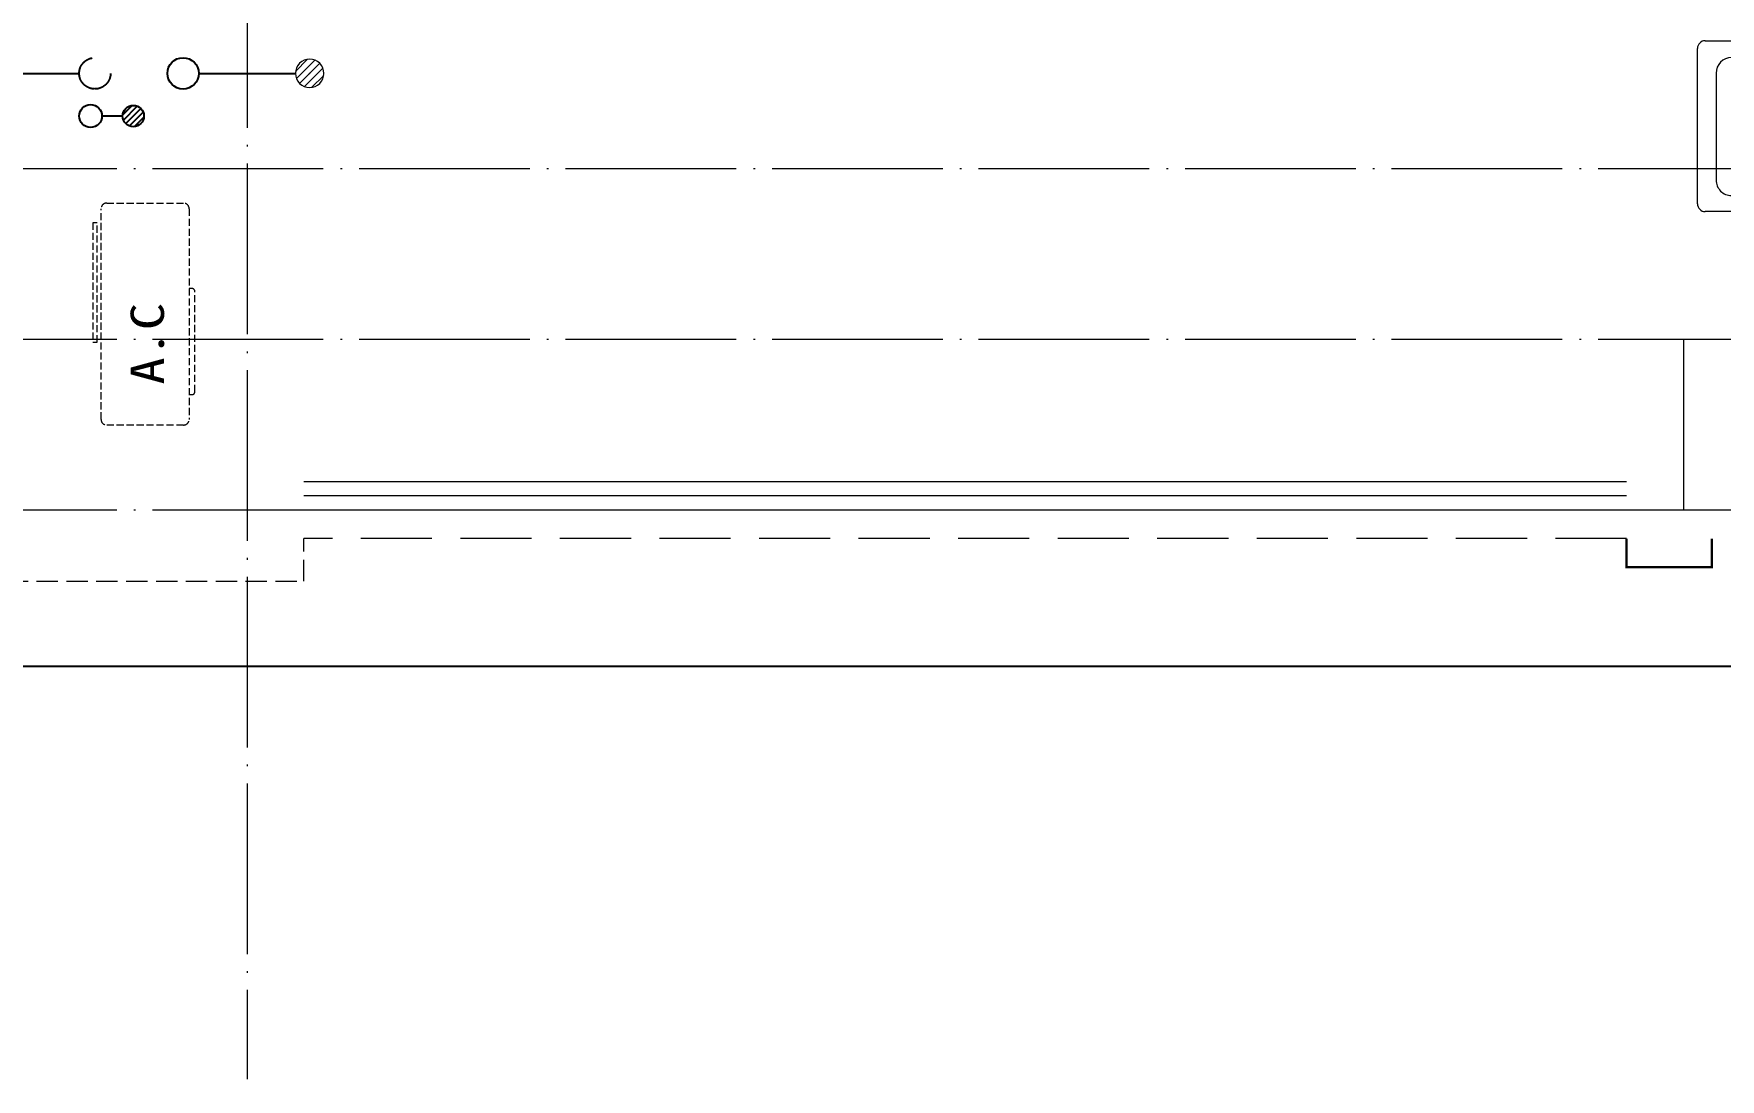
# Model space of a CAD drawing. Extents: x -518115 to 790560, y -210384 to 1628073.
# Drawn here: x 448367 to 454296, y 284615 to 288290 of the extents above; entities that cross this region are included whole.
import ezdxf

# ---------------------------------------------------------------- set-up
doc = ezdxf.new("R2010")
doc.units = 0
doc.header["$LTSCALE"] = 1000
doc.header["$MEASUREMENT"] = 0
doc.linetypes.add('DASH', pattern=[0.35, 0.25, -0.1])
doc.linetypes.add('DOTE', pattern=[2.42, 2, -0.2, 0.02, -0.2])
for name, color, linetype, lineweight in [('DOTE', 19, 'DOTE', 9), ('LVTRY', 1, 'Continuous', 13), ('平面-栏杆', 135, 'Continuous', 15), ('平面-看线', 45, 'Continuous', 15), ('平面-空调预留孔', 173, 'Continuous', 15), ('粉刷', 251, 'Continuous', 9)]:
    doc.layers.add(name, color=color, linetype=linetype, lineweight=lineweight)
for name, color, linetype in [('EQUIP_地漏', 7, 'Continuous'), ('VPIPE-凝结', 150, 'Continuous'), ('VPIPE-废水', 31, 'Continuous'), ('VPIPE-雨水', 4, 'DASH'), ('看线', 251, 'Continuous')]:
    doc.layers.add(name, color=color, linetype=linetype)
doc.styles.add('黑体', font='')
doc.styles.get('黑体').set_extended_font_data('SimHei')

# ---------------------------------------------------------------- blocks, each defined once
blk = doc.blocks.new('RECTANG')
for p, q in [((1, 1), (0, 1)), ((0, 1), (0, 0)), ((1, 0), (1, 1)), ((0, 0), (1, 0))]:
    blk.add_line(p, q)
blk = doc.blocks.new('洗衣机')
at = {"layer": 'LVTRY'}
for p, q in [((3791567.4, 243472.1), (3791021, 243472.1)), ((3791116.5, 243472.1), (3791116.5, 242871.5)), ((3790993.7, 243444.5), (3790993.7, 242899.1)), ((3791199, 243412.7), (3791474.9, 243412.7)), ((3791594.6, 242899.1), (3791594.6, 243444.5)), ((3791145.1, 242982.5), (3791145.1, 243358)), ((3791528.8, 243358), (3791528.8, 242982.5)), ((3791021, 242871.5), (3791567.4, 242871.5)), ((3791474.9, 242927.8), (3791199, 242927.8))]:
    blk.add_line(p, q, dxfattribs=at)
at = {"layer": 'LVTRY', "extrusion": (0, 0, -1)}
for centre, major_axis, start_param, end_param in [((3791021, 243444.5), (0, 27.6), -1.570796, 0), ((3791567.4, 243444.5), (0, 27.6), 0, 1.570796), ((3791055.1, 243379.8), (0, 46.9), 3.141593, 9.424778), ((3791199, 243358), (0, 54.7), 4.712389, 6.283185), ((3791474.9, 243358), (0, 54.7), 0, 1.570796), ((3791055.1, 243265.7), (0, 46.9), 3.141593, 9.424778), ((3791199, 242982.5), (0, 54.7), 3.141593, 4.712389), ((3791474.9, 242982.5), (0, 54.7), 1.570796, 3.141593), ((3791021, 242899.1), (0, 27.6), 3.141593, 4.712389), ((3791567.4, 242899.1), (0, 27.6), 1.570796, 3.141593)]:
    blk.add_ellipse(centre, major_axis=major_axis, ratio=0.986385, start_param=start_param, end_param=end_param, dxfattribs=at)
at = {"layer": 'LVTRY', "xscale": 63.25620569481588, "yscale": 224.5369532744355, "zscale": 64.12934308941763, "rotation": 180}
blk.add_blockref('RECTANG', (3791085.2, 243162.4), dxfattribs=at)
blk = doc.blocks.new('gsergvr')
at = {"layer": '平面-空调预留孔', "linetype": 'DASH', "ltscale": 0.1}
for p, q in [((34075.4, 17176.2), (34075.4, 17166.2)), ((34085.4, 17156.2), (34438.2, 17156.2)), ((34448.2, 17166.2), (34448.2, 17176.2))]:
    blk.add_line(p, q, dxfattribs=at)
blk.add_lwpolyline([(34679.3, 17515.3), (34259.5, 17515.3), (34259.5, 17500.2), (34679.3, 17500.2)], close=True, dxfattribs=at)
blk.add_lwpolyline([(34728.6, 17176.2), (33988.6, 17176.2, -0.414214), (33968.6, 17196.2), (33968.6, 17466.2, -0.414214), (33988.6, 17486.2), (34728.6, 17486.2, -0.414214), (34748.6, 17466.2), (34748.6, 17196.2, -0.414214)], format="xyb", close=True, dxfattribs=at)
for centre, start, end in [((34085.4, 17166.2), 180, 270), ((34438.2, 17166.2), 270, 0)]:
    blk.add_arc(centre, 10, start, end, dxfattribs=at)
at = {"layer": '平面-空调预留孔', "color": 251, "linetype": 'DASH', "ltscale": 0.1, "true_color": 0x636466, "style": '黑体', "width": 1.2}
blk.add_text('A.C', height=117.05, dxfattribs=at).set_placement((34110.9, 17264.8))
blk = doc.blocks.new('rtyryrtyeeretee')
at = {"layer": '平面-空调预留孔'}
blk.add_blockref('gsergvr', (635673.5, 326705.8), dxfattribs=at)
blk = doc.blocks.new('$TwtSys$00000141')
at = {"color": 1}
for p, q in [((-47.1, 3.8), (-5, 45.9)), ((-47.1, 3.8), (-5, 45.9)), ((-43.6, -17.5), (17.5, 43.6)), ((-43.6, -17.5), (17.5, 43.6)), ((-33.2, -33.2), (33.2, 33.2)), ((-33.2, -33.2), (33.2, 33.2)), ((-16.2, -43.5), (43.8, 16.4)), ((-16.2, -43.5), (43.8, 16.4)), ((5.7, -46.1), (46.1, -5.7)), ((5.7, -46.1), (46.1, -5.7))]:
    blk.add_line(p, q, dxfattribs=at)
blk.add_circle((0, 0), 47, dxfattribs=at)
blk.add_circle((0, 0), 47, dxfattribs=at)
blk = doc.blocks.new('$lvtry$00000171')
for p, q in [((-74.2, 10.6), (-10.6, 74.2)), ((-69.8, -27.4), (27.4, 69.8)), ((-53, -53), (53, 53)), ((-27.4, -69.8), (69.8, 27.4)), ((10.6, -74.2), (74.2, -10.6))]:
    blk.add_line(p, q)
blk.add_circle((0, 0), 75)
blk.add_point((0, 0))
blk = doc.blocks.new('GDGDGDSDA')
at = {"layer": 'DOTE', "linetype": 'DOTE', "ltscale": 0.3}
for p, q in [((447834.8, 367858.3), (447834.8, 359558.3)), ((471334.8, 362758.3), (417334.8, 362758.3)), ((471334.8, 362158.3), (417334.8, 362158.3)), ((452884.9, 362158.3), (452884.8, 361558.3)), ((471334.8, 361558.3), (417334.8, 361558.3))]:
    blk.add_line(p, q, dxfattribs=at)

msp = doc.modelspace()

# ---------------------------------------------------------------- linework, layer by layer
at = {"color": 30, "const_width": 8}
msp.add_lwpolyline([(453966.6, 286515.4), (453966.6, 286415.4), (454266.6, 286415.4), (454266.6, 286515.4)], dxfattribs=at)
at = {"layer": 'VPIPE-凝结'}
msp.add_line((448166.6, 288150.3), (448526.6, 288150.3), dxfattribs=at)
at = {"layer": 'VPIPE-凝结', "ltscale": 0.1}
msp.add_line((448946.6, 288150.4), (449286.6, 288150.4), dxfattribs=at)
msp.add_lwpolyline([(448679, 288000.4), (448606.6, 288000.4)], dxfattribs=at)
at = {"layer": 'VPIPE-凝结'}
msp.add_circle((448566.6, 288000.4), 40, dxfattribs=at)
at = {"layer": 'VPIPE-废水'}
msp.add_circle((448891.6, 288150.4), 55, dxfattribs=at)
at = {"layer": 'VPIPE-雨水'}
msp.add_circle((448581.6, 288150.4), 55, dxfattribs=at)
at = {"layer": '平面-栏杆'}
for points in [[(453966.6, 286665.4), (449316.6, 286665.4)], [(453966.6, 286615.4), (449316.6, 286615.4)]]:
    msp.add_lwpolyline(points, dxfattribs=at)
at = {"layer": '平面-看线'}
msp.add_lwpolyline([(453966.6, 286715.4), (449316.6, 286715.4)], dxfattribs=at)
at = {"layer": '平面-看线', "linetype": 'DASH', "ltscale": 0.3}
msp.add_lwpolyline([(448166.6, 286515.4), (448166.6, 286365.4), (449316.6, 286365.4), (449316.6, 286515.4)], dxfattribs=at)
at = {"layer": '平面-看线', "linetype": 'DASH'}
msp.add_lwpolyline([(453966.6, 286515.4), (449316.6, 286515.4)], dxfattribs=at)
at = {"layer": '看线', "color": 201}
msp.add_lwpolyline([(468216.6, 287265.4), (468216.6, 286065.4), (447866.6, 286065.4), (447866.6, 287565.4), (445616.6, 287565.4)], dxfattribs=at)

# ---------------------------------------------------------------- block references
msp.add_blockref('GDGDGDSDA', (1281.8, -74943))
at = {"rotation": 90.00000000000001}
msp.add_blockref('rtyryrtyeeretee', (792795.1, -382727.6), dxfattribs=at)
at = {"layer": 'EQUIP_地漏', "xscale": -0.8, "yscale": -0.8, "zscale": 0.8, "rotation": 180}
msp.add_blockref('$TwtSys$00000141', (448716.6, 288000.4), dxfattribs=at)
at = {"layer": 'LVTRY', "xscale": -0.6666666667107825, "yscale": 0.6666666667107825, "rotation": 90.00000000602213}
msp.add_blockref('$lvtry$00000171', (449336.6, 288150.4), dxfattribs=at)
at = {"layer": '粉刷', "xscale": -1}
msp.add_blockref('洗衣机', (4245810.3, 44793), dxfattribs=at)

doc.saveas('drawing.dxf')
